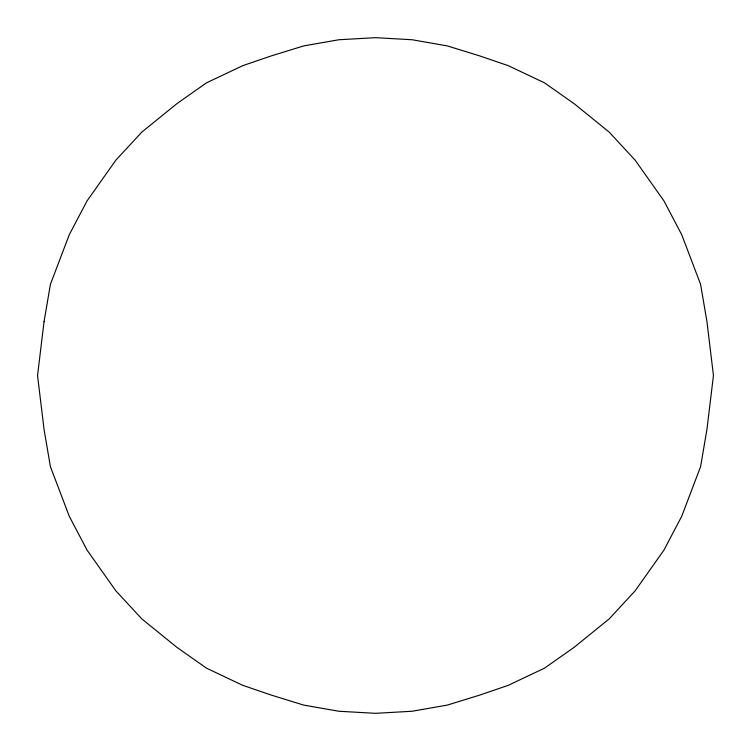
<?xml version="1.0" encoding="UTF-8"?>
<svg xmlns="http://www.w3.org/2000/svg" width="751" height="751" viewBox="0 0 751 751"><rect width="100%" height="100%" fill="white"/><g stroke="black" fill="none" stroke-linecap="round" stroke-linejoin="round"><path stroke-width="1.13" d="M44.046 321.672L37.55 375.5L44.046 429.328L50.411 466.662L69.27 516.266L87.041 550.079L115.898 590.887L141.864 618.937L176.804 647.268L206.525 668.174L242.733 685.334L271.186 695.06L303.648 705.076L338.87 711.253L375.5 713.328L412.13 711.253L447.352 705.076L479.814 695.06L508.267 685.334L544.475 668.174L574.196 647.268L609.136 618.937L635.102 590.887L663.959 550.079L681.73 516.266L700.589 466.662L706.954 429.328L713.45 375.5L706.954 321.672L700.589 284.338L681.73 234.734L663.959 200.921L635.102 160.113L609.136 132.063L574.196 103.732L544.475 82.826L508.267 65.666L479.814 55.94L447.352 45.924L412.13 39.747L375.5 37.672L338.87 39.747L303.648 45.924L271.186 55.94L242.733 65.666L206.525 82.826L176.804 103.732L141.864 132.063L115.898 160.113L87.041 200.921L69.27 234.734L50.411 284.338L44.046 321.672"/></g></svg>
